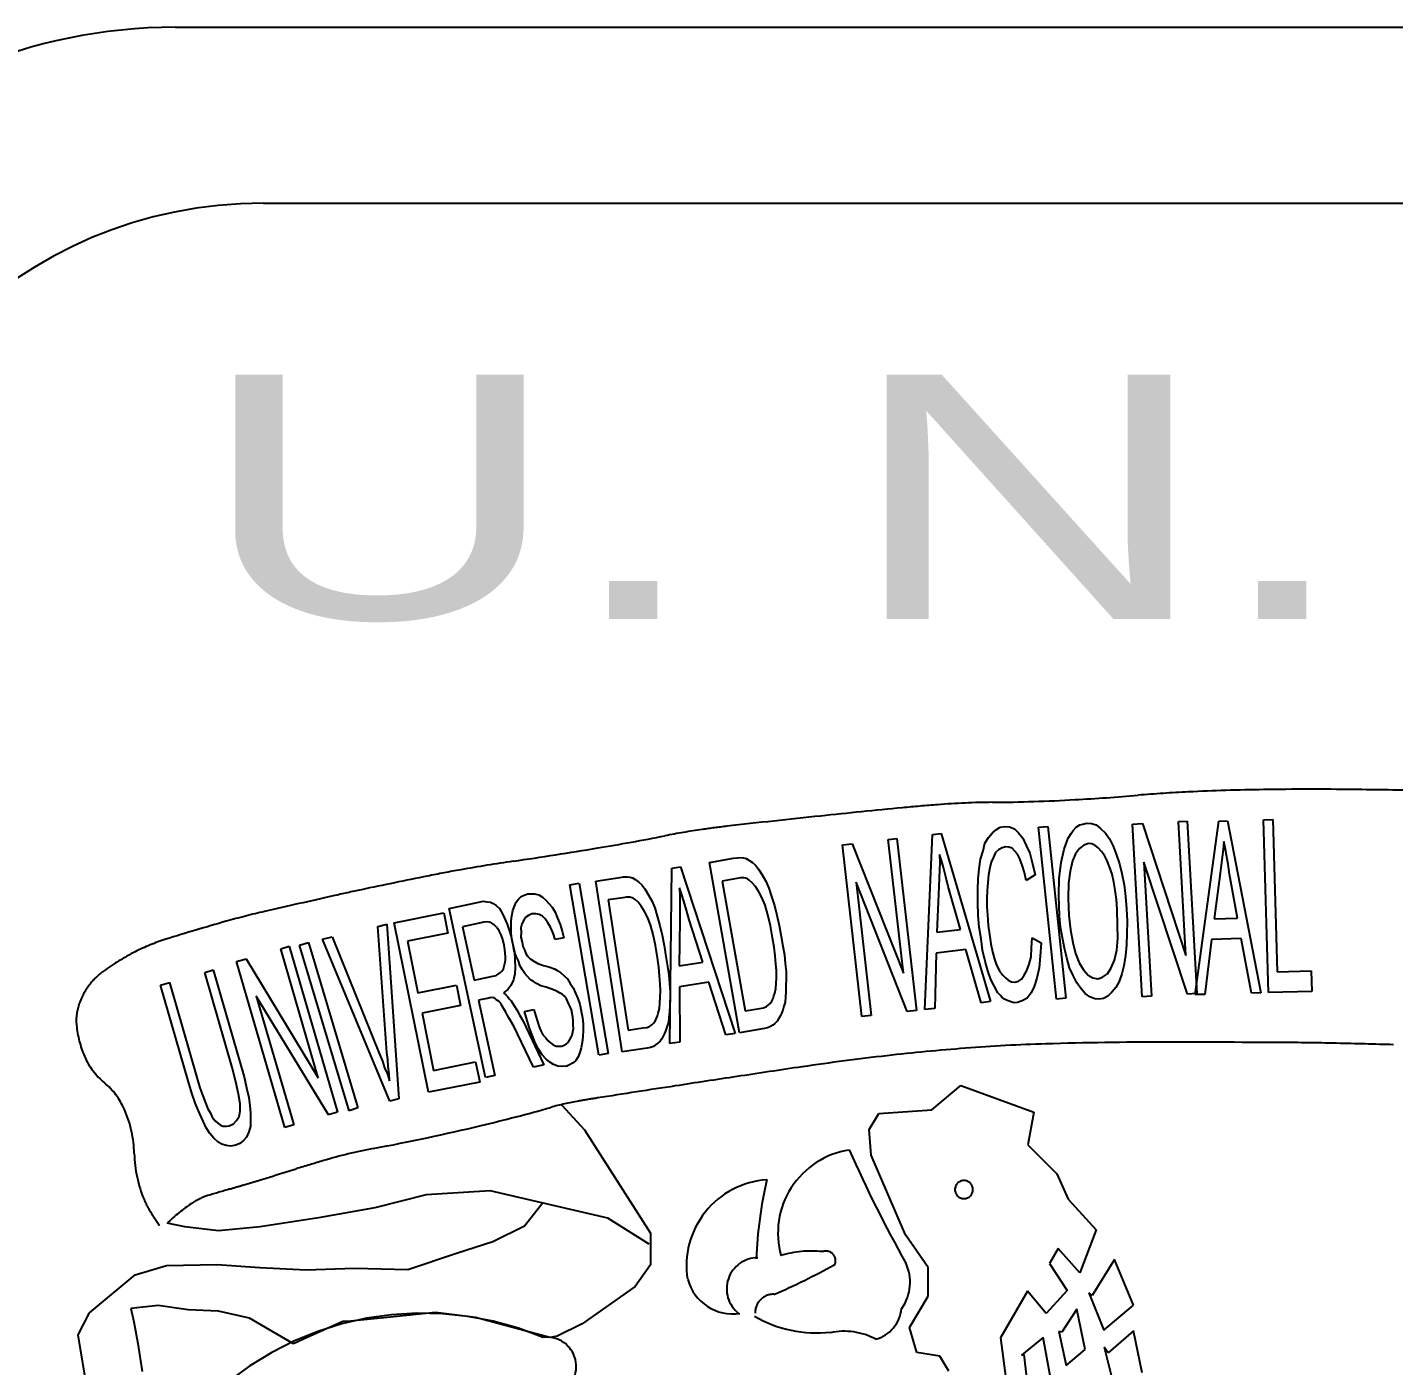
# Model space of a CAD drawing. Header units: millimetres. Extents: x -90 to 45, y 1085 to 1175.
# Drawn here: x 25.501 to 28.242, y 1157.523 to 1160.209 of the extents above; entities that cross this region are included whole.
import ezdxf
from ezdxf.enums import TextEntityAlignment as Align

# ---------------------------------------------------------------- set-up
doc = ezdxf.new("R2010")
doc.units = ezdxf.units.MM
doc.linetypes.add('ACAD_ISO04W100', pattern=[30, 24, -3, 0, -3])
doc.layers.add('CUADRO DE DATOS', color=254, linetype='Continuous')
doc.layers.add('Eje', color=30, linetype='ACAD_ISO04W100')
doc.styles.get("Standard").update_dxf_attribs({"font": 'STENCIL.TTF', "height": 0.1})

msp = doc.modelspace()

# ---------------------------------------------------------------- linework, layer by layer
at = {"layer": 'CUADRO DE DATOS'}
for p, q in [((25.7973, 1160.2088), (30.4015, 1160.2088)), ((25.9737, 1159.8559), (30.225, 1159.8559))]:
    msp.add_line(p, q, dxfattribs=at)
for centre, radius in [((25.7973, 1159.1503), 1.0585), ((25.9737, 1158.9739), 0.8821)]:
    msp.add_arc(centre, radius, 90, 180, dxfattribs=at)
at = {"layer": 'Eje', "linetype": 'Continuous'}
for p, q in [((27.81, 1158.6149), (27.8274, 1158.6159)), ((27.8274, 1158.6159), (27.8468, 1158.2695)), ((27.8432, 1158.2675), (27.8908, 1158.6159)), ((27.8908, 1158.6159), (27.9083, 1158.6164)), ((27.9083, 1158.6164), (27.9754, 1158.2712)), ((27.9806, 1158.6184), (27.9993, 1158.619)), ((27.9903, 1158.2717), (27.9806, 1158.6184)), ((27.9993, 1158.619), (28.0079, 1158.3134)), ((27.3014, 1158.2376), (27.3168, 1158.5889)), ((27.3168, 1158.5889), (27.3341, 1158.591)), ((27.3341, 1158.591), (27.4327, 1158.2535)), ((27.4286, 1158.5829), (27.4367, 1158.5922)), ((27.4367, 1158.5922), (27.445, 1158.5991)), ((27.445, 1158.5991), (27.4522, 1158.6033)), ((27.4522, 1158.6033), (27.4608, 1158.6052)), ((27.4608, 1158.6052), (27.4708, 1158.6046)), ((27.4708, 1158.6046), (27.4812, 1158.6004)), ((27.4812, 1158.6004), (27.4892, 1158.5922)), ((27.4892, 1158.5922), (27.4975, 1158.5815)), ((27.5294, 1158.6033), (27.548, 1158.6053)), ((27.5652, 1158.2583), (27.5294, 1158.6033)), ((27.548, 1158.6053), (27.5839, 1158.2602)), ((27.5889, 1158.5815), (27.5945, 1158.5906)), ((27.5945, 1158.5906), (27.5991, 1158.5972)), ((27.5991, 1158.5972), (27.6048, 1158.6039)), ((27.6048, 1158.6039), (27.612, 1158.6082)), ((27.612, 1158.6082), (27.6182, 1158.6099)), ((27.6182, 1158.6099), (27.6255, 1158.6116)), ((27.6255, 1158.6116), (27.6356, 1158.6111)), ((27.6356, 1158.6111), (27.6446, 1158.608)), ((27.6446, 1158.608), (27.6538, 1158.6012)), ((27.6538, 1158.6012), (27.6633, 1158.5918)), ((27.6633, 1158.5918), (27.6716, 1158.5799)), ((27.7178, 1158.6097), (27.7377, 1158.6109)), ((27.7372, 1158.2634), (27.7178, 1158.6097)), ((27.7377, 1158.6109), (27.825, 1158.3458)), ((27.825, 1158.3458), (27.81, 1158.6149)), ((27.1358, 1158.5682), (27.1556, 1158.5705)), ((27.1751, 1158.2235), (27.1358, 1158.5682)), ((27.1556, 1158.5705), (27.2581, 1158.3109)), ((27.2275, 1158.5787), (27.2449, 1158.5806)), ((27.2581, 1158.3109), (27.2275, 1158.5787)), ((27.2449, 1158.5806), (27.2842, 1158.236)), ((27.418, 1158.5559), (27.4219, 1158.5712)), ((27.4219, 1158.5712), (27.4286, 1158.5829)), ((27.4563, 1158.5623), (27.4491, 1158.5581)), ((27.4637, 1158.5641), (27.4563, 1158.5623)), ((27.47, 1158.5633), (27.4637, 1158.5641)), ((27.4764, 1158.5612), (27.47, 1158.5633)), ((27.4818, 1158.5554), (27.4764, 1158.5612)), ((27.4975, 1158.5815), (27.5048, 1158.567)), ((27.5048, 1158.567), (27.5121, 1158.5512)), ((27.5805, 1158.5596), (27.5847, 1158.5711)), ((27.5847, 1158.5711), (27.5889, 1158.5815)), ((27.6117, 1158.5606), (27.6037, 1158.55)), ((27.62, 1158.5674), (27.6117, 1158.5606)), ((27.6298, 1158.5707), (27.62, 1158.5674)), ((27.6361, 1158.5699), (27.6298, 1158.5707)), ((27.6426, 1158.5666), (27.6361, 1158.5699)), ((27.6492, 1158.5621), (27.6426, 1158.5666)), ((27.6559, 1158.555), (27.6492, 1158.5621)), ((27.6716, 1158.5799), (27.6789, 1158.5655)), ((27.6789, 1158.5655), (27.6851, 1158.5496)), ((27.9007, 1158.575), (27.8999, 1158.5587)), ((27.9035, 1158.5626), (27.9007, 1158.575)), ((27.9064, 1158.5477), (27.9035, 1158.5626)), ((26.8693, 1158.5327), (26.9172, 1158.5411)), ((26.9172, 1158.5411), (26.9246, 1158.5424)), ((26.9246, 1158.5424), (26.9322, 1158.5425)), ((26.9322, 1158.5425), (26.9373, 1158.5421)), ((26.9373, 1158.5421), (26.9426, 1158.5405)), ((26.9426, 1158.5405), (26.9482, 1158.5377)), ((26.9482, 1158.5377), (26.9554, 1158.5326)), ((27.3344, 1158.537), (27.3304, 1158.5491)), ((27.3304, 1158.5491), (27.3311, 1158.5328)), ((27.3386, 1158.5224), (27.3344, 1158.537)), ((27.4105, 1158.5203), (27.4129, 1158.5393)), ((27.4129, 1158.5393), (27.418, 1158.5559)), ((27.4346, 1158.5333), (27.4316, 1158.5218)), ((27.4388, 1158.5436), (27.4346, 1158.5333)), ((27.4432, 1158.5527), (27.4388, 1158.5436)), ((27.4491, 1158.5581), (27.4432, 1158.5527)), ((27.4872, 1158.5495), (27.4818, 1158.5554)), ((27.4917, 1158.5398), (27.4872, 1158.5495)), ((27.4963, 1158.5276), (27.4917, 1158.5398)), ((27.5121, 1158.5512), (27.5173, 1158.5303)), ((27.5749, 1158.5329), (27.5805, 1158.5596)), ((27.5973, 1158.5358), (27.5925, 1158.5154)), ((27.6037, 1158.55), (27.5973, 1158.5358)), ((27.6615, 1158.5467), (27.6559, 1158.555)), ((27.6673, 1158.5358), (27.6615, 1158.5467)), ((27.6719, 1158.5237), (27.6673, 1158.5358)), ((27.6851, 1158.5496), (27.6915, 1158.5301)), ((27.8281, 1158.2685), (27.7408, 1158.5335)), ((27.7408, 1158.5335), (27.7559, 1158.2644)), ((27.8978, 1158.5437), (27.8958, 1158.5274)), ((27.8999, 1158.5587), (27.8978, 1158.5437)), ((27.9095, 1158.5291), (27.9064, 1158.5477)), ((26.7896, 1158.1695), (26.7939, 1158.5211)), ((26.7939, 1158.5211), (26.8112, 1158.5237)), ((26.8112, 1158.5237), (26.9204, 1158.1895)), ((26.9292, 1158.191), (26.8693, 1158.5327)), ((26.9554, 1158.5326), (26.9614, 1158.5273)), ((26.9614, 1158.5273), (26.9678, 1158.5196)), ((26.9678, 1158.5196), (26.9749, 1158.5082)), ((26.9749, 1158.5082), (26.9822, 1158.4955)), ((27.3304, 1158.5177), (27.3299, 1158.5012)), ((27.3311, 1158.5328), (27.3304, 1158.5177)), ((27.3434, 1158.5041), (27.3386, 1158.5224)), ((27.4081, 1158.5002), (27.4105, 1158.5203)), ((27.4288, 1158.5079), (27.4274, 1158.4928)), ((27.4316, 1158.5218), (27.4288, 1158.5079)), ((27.501, 1158.5129), (27.4963, 1158.5276)), ((27.5047, 1158.4969), (27.501, 1158.5129)), ((27.5226, 1158.5082), (27.5047, 1158.4969)), ((27.5173, 1158.5303), (27.5226, 1158.5082)), ((27.571, 1158.5013), (27.5749, 1158.5329)), ((27.5925, 1158.5154), (27.5892, 1158.4914)), ((27.6768, 1158.509), (27.6719, 1158.5237)), ((27.6804, 1158.493), (27.6768, 1158.509)), ((27.6915, 1158.5301), (27.6967, 1158.5104)), ((27.6967, 1158.5104), (27.7008, 1158.4882)), ((27.8937, 1158.5111), (27.8813, 1158.4197)), ((27.8958, 1158.5274), (27.8937, 1158.5111)), ((27.9125, 1158.5092), (27.9095, 1158.5291)), ((27.9287, 1158.421), (27.9125, 1158.5092)), ((26.5891, 1158.488), (26.6075, 1158.4911)), ((26.6473, 1158.146), (26.5891, 1158.488)), ((26.6075, 1158.4911), (26.6657, 1158.1491)), ((26.6412, 1158.4954), (26.6893, 1158.5028)), ((26.694, 1158.1525), (26.6412, 1158.4954)), ((26.6893, 1158.5028), (26.6967, 1158.5039)), ((26.6967, 1158.5039), (26.7043, 1158.5038)), ((26.7043, 1158.5038), (26.7095, 1158.5034)), ((26.7095, 1158.5034), (26.7148, 1158.5017)), ((26.7148, 1158.5017), (26.7203, 1158.4987)), ((26.7203, 1158.4987), (26.7274, 1158.4935)), ((26.7274, 1158.4935), (26.7333, 1158.4881)), ((26.7333, 1158.4881), (26.7395, 1158.4802)), ((26.7395, 1158.4802), (26.7464, 1158.4686)), ((26.8132, 1158.4698), (26.8088, 1158.4817)), ((26.8088, 1158.4817), (26.81, 1158.4655)), ((26.9243, 1158.5006), (26.8948, 1158.4954)), ((26.8948, 1158.4954), (26.9405, 1158.2348)), ((26.9317, 1158.5019), (26.9243, 1158.5006)), ((26.938, 1158.5017), (26.9317, 1158.5019)), ((26.9446, 1158.5003), (26.938, 1158.5017)), ((26.9489, 1158.4973), (26.9446, 1158.5003)), ((26.9549, 1158.492), (26.9489, 1158.4973)), ((26.9614, 1158.4843), (26.9549, 1158.492)), ((26.9682, 1158.4741), (26.9614, 1158.4843)), ((26.9822, 1158.4955), (26.9885, 1158.4814)), ((26.9885, 1158.4814), (26.9939, 1158.4646)), ((27.2656, 1158.2339), (27.1632, 1158.4934)), ((27.1632, 1158.4934), (27.1937, 1158.2257)), ((27.3294, 1158.4848), (27.3254, 1158.3926)), ((27.3299, 1158.5012), (27.3294, 1158.4848)), ((27.3482, 1158.4846), (27.3434, 1158.5041)), ((27.3725, 1158.3983), (27.3482, 1158.4846)), ((27.4072, 1158.4776), (27.4081, 1158.5002)), ((27.4274, 1158.4928), (27.4261, 1158.4764)), ((27.5698, 1158.4662), (27.571, 1158.5013)), ((27.5892, 1158.4914), (27.5889, 1158.4614)), ((27.6828, 1158.4769), (27.6804, 1158.493)), ((27.7008, 1158.4882), (27.7037, 1158.4647)), ((26.3469, 1158.4401), (26.4067, 1158.4531)), ((26.4067, 1158.4531), (26.4152, 1158.4549)), ((26.4152, 1158.4549), (26.423, 1158.454)), ((26.423, 1158.454), (26.4297, 1158.4529)), ((26.4297, 1158.4529), (26.4353, 1158.4503)), ((26.4779, 1158.4449), (26.4813, 1158.4533)), ((26.4813, 1158.4533), (26.4863, 1158.4594)), ((26.4863, 1158.4594), (26.4917, 1158.4644)), ((26.4917, 1158.4644), (26.4975, 1158.4669)), ((26.4975, 1158.4669), (26.5046, 1158.4697)), ((26.5046, 1158.4697), (26.5122, 1158.47)), ((26.5122, 1158.47), (26.5185, 1158.4701)), ((26.5185, 1158.4701), (26.5266, 1158.468)), ((26.5266, 1158.468), (26.534, 1158.4632)), ((26.534, 1158.4632), (26.5402, 1158.4581)), ((26.5402, 1158.4581), (26.5469, 1158.4506)), ((26.6956, 1158.4621), (26.666, 1158.4575)), ((26.666, 1158.4575), (26.7062, 1158.1961)), ((26.703, 1158.4632), (26.6956, 1158.4621)), ((26.7094, 1158.4629), (26.703, 1158.4632)), ((26.7159, 1158.4614), (26.7094, 1158.4629)), ((26.7202, 1158.4583), (26.7159, 1158.4614)), ((26.7261, 1158.4529), (26.7202, 1158.4583)), ((26.7323, 1158.445), (26.7261, 1158.4529)), ((26.7464, 1158.4686), (26.7534, 1158.4558)), ((26.7534, 1158.4558), (26.7594, 1158.4416)), ((26.81, 1158.4655), (26.8098, 1158.4503)), ((26.8179, 1158.4553), (26.8132, 1158.4698)), ((26.8232, 1158.4372), (26.8179, 1158.4553)), ((26.9741, 1158.4624), (26.9682, 1158.4741)), ((26.9806, 1158.4471), (26.9741, 1158.4624)), ((26.9939, 1158.4646), (26.9996, 1158.4466)), ((27.4077, 1158.4526), (27.4072, 1158.4776)), ((27.4083, 1158.4264), (27.4077, 1158.4526)), ((27.4259, 1158.4601), (27.4258, 1158.4439)), ((27.4261, 1158.4764), (27.4259, 1158.4601)), ((27.5715, 1158.4251), (27.5698, 1158.4662)), ((27.5889, 1158.4614), (27.5902, 1158.4264)), ((27.6854, 1158.4583), (27.6828, 1158.4769)), ((27.6869, 1158.4384), (27.6854, 1158.4583)), ((27.7037, 1158.4647), (27.7055, 1158.4398)), ((26.237, 1158.4116), (26.3361, 1158.4315)), ((26.3361, 1158.4315), (26.3442, 1158.3911)), ((26.4201, 1158.1011), (26.3469, 1158.4401)), ((26.4353, 1158.4503), (26.4413, 1158.4465)), ((26.4413, 1158.4465), (26.4477, 1158.4402)), ((26.4477, 1158.4402), (26.4535, 1158.4313)), ((26.4535, 1158.4313), (26.4583, 1158.4208)), ((26.4714, 1158.4155), (26.473, 1158.426)), ((26.473, 1158.426), (26.4746, 1158.4366)), ((26.4746, 1158.4366), (26.4779, 1158.4449)), ((26.506, 1158.4266), (26.5005, 1158.4229)), ((26.5131, 1158.4294), (26.506, 1158.4266)), ((26.5207, 1158.4297), (26.5131, 1158.4294)), ((26.5273, 1158.4286), (26.5207, 1158.4297)), ((26.5345, 1158.425), (26.5273, 1158.4286)), ((26.5394, 1158.4196), (26.5345, 1158.425)), ((26.5469, 1158.4506), (26.5536, 1158.4431)), ((26.5536, 1158.4431), (26.5596, 1158.4328)), ((26.5596, 1158.4328), (26.5646, 1158.4211)), ((26.739, 1158.4347), (26.7323, 1158.445)), ((26.7446, 1158.4229), (26.739, 1158.4347)), ((26.7594, 1158.4416), (26.7645, 1158.4247)), ((26.7645, 1158.4247), (26.7698, 1158.4066)), ((26.8098, 1158.4503), (26.8098, 1158.4339)), ((26.8098, 1158.4339), (26.8098, 1158.4175)), ((26.8287, 1158.4179), (26.8232, 1158.4372)), ((26.9865, 1158.4279), (26.9806, 1158.4471)), ((26.9916, 1158.4059), (26.9865, 1158.4279)), ((26.9996, 1158.4466), (27.0043, 1158.4272)), ((27.0043, 1158.4272), (27.0092, 1158.4065)), ((27.41, 1158.4027), (27.4083, 1158.4264)), ((27.4258, 1158.4439), (27.427, 1158.4277)), ((27.427, 1158.4277), (27.4285, 1158.4065)), ((27.5731, 1158.4027), (27.5715, 1158.4251)), ((27.5715, 1158.4251), (27.5715, 1158.4251)), ((27.5902, 1158.4264), (27.5935, 1158.3979)), ((27.6879, 1158.4072), (27.6869, 1158.4384)), ((27.7055, 1158.4398), (27.7073, 1158.4149)), ((26.2037, 1158.4045), (26.222, 1158.4088)), ((26.2219, 1158.1512), (26.2037, 1158.4045)), ((26.222, 1158.4088), (26.2461, 1158.0582)), ((26.3055, 1158.0715), (26.237, 1158.4116)), ((26.4166, 1158.4131), (26.3739, 1158.4038)), ((26.3739, 1158.4038), (26.3971, 1158.2965)), ((26.4241, 1158.4134), (26.4166, 1158.4131)), ((26.4308, 1158.4123), (26.4241, 1158.4134)), ((26.4367, 1158.4085), (26.4308, 1158.4123)), ((26.4417, 1158.4032), (26.4367, 1158.4085)), ((26.4472, 1158.3954), (26.4417, 1158.4032)), ((26.4583, 1158.4208), (26.4634, 1158.4091)), ((26.4634, 1158.4091), (26.4672, 1158.3972)), ((26.4672, 1158.3972), (26.4713, 1158.384)), ((26.4713, 1158.404), (26.4714, 1158.4155)), ((26.4714, 1158.3912), (26.4713, 1158.404)), ((26.493, 1158.4098), (26.4909, 1158.4017)), ((26.4909, 1158.4017), (26.4915, 1158.3929)), ((26.4966, 1158.417), (26.493, 1158.4098)), ((26.5005, 1158.4229), (26.4966, 1158.417)), ((26.5449, 1158.4119), (26.5394, 1158.4196)), ((26.5506, 1158.4029), (26.5449, 1158.4119)), ((26.5556, 1158.3912), (26.5506, 1158.4029)), ((26.5646, 1158.4211), (26.5699, 1158.4082)), ((26.5699, 1158.4082), (26.5739, 1158.3951)), ((26.7507, 1158.4074), (26.7446, 1158.4229)), ((26.7562, 1158.3881), (26.7507, 1158.4074)), ((26.7698, 1158.4066), (26.7741, 1158.387)), ((26.8098, 1158.4175), (26.8087, 1158.3252)), ((26.8556, 1158.3324), (26.8287, 1158.4179)), ((26.9959, 1158.3814), (26.9916, 1158.4059)), ((27.0092, 1158.4065), (27.0131, 1158.3844)), ((27.3254, 1158.3926), (27.3725, 1158.3983)), ((27.4141, 1158.3793), (27.41, 1158.4027)), ((27.4285, 1158.4065), (27.431, 1158.3879)), ((27.5771, 1158.3817), (27.5731, 1158.4027)), ((27.5935, 1158.3979), (27.5979, 1158.3719)), ((27.6885, 1158.381), (27.6879, 1158.4072)), ((27.7073, 1158.4149), (27.7067, 1158.3898)), ((27.8813, 1158.4197), (27.9287, 1158.421)), ((26.047, 1158.3671), (26.0649, 1158.3725)), ((26.0649, 1158.3725), (26.1641, 1158.0401)), ((26.0932, 1158.3787), (26.1126, 1158.3833)), ((26.2279, 1158.054), (26.0932, 1158.3787)), ((26.1126, 1158.3833), (26.2073, 1158.1478)), ((26.3442, 1158.3911), (26.2635, 1158.3749)), ((26.2635, 1158.3749), (26.2844, 1158.2709)), ((26.4515, 1158.3874), (26.4472, 1158.3954)), ((26.4548, 1158.3779), (26.4515, 1158.3874)), ((26.4572, 1158.3669), (26.4548, 1158.3779)), ((26.4713, 1158.384), (26.4742, 1158.3706)), ((26.4728, 1158.3788), (26.4714, 1158.3912)), ((26.4754, 1158.3666), (26.4728, 1158.3788)), ((26.4742, 1158.3706), (26.4779, 1158.3536)), ((26.4915, 1158.3929), (26.4911, 1158.3826)), ((26.4911, 1158.3826), (26.4932, 1158.3729)), ((26.4932, 1158.3729), (26.495, 1158.3643)), ((26.5597, 1158.378), (26.5556, 1158.3912)), ((26.5768, 1158.3816), (26.5597, 1158.378)), ((26.5739, 1158.3951), (26.5768, 1158.3816)), ((26.7609, 1158.3661), (26.7562, 1158.3881)), ((26.7741, 1158.387), (26.7785, 1158.3663)), ((26.9991, 1158.3629), (26.9959, 1158.3814)), ((27.0131, 1158.3844), (27.0165, 1158.3647)), ((27.4169, 1158.3569), (27.4141, 1158.3793)), ((27.431, 1158.3879), (27.4336, 1158.3694)), ((27.4336, 1158.3694), (27.4372, 1158.3534)), ((27.5154, 1158.3613), (27.5165, 1158.3814)), ((27.5165, 1158.3814), (27.5347, 1158.3715)), ((27.5347, 1158.3715), (27.5328, 1158.345)), ((27.5812, 1158.3607), (27.5771, 1158.3817)), ((27.5979, 1158.3719), (27.6032, 1158.3498)), ((27.6865, 1158.3571), (27.6885, 1158.381)), ((27.7067, 1158.3898), (27.7058, 1158.3672)), ((27.8762, 1158.3783), (27.8631, 1158.2681)), ((27.9361, 1158.38), (27.8762, 1158.3783)), ((27.9567, 1158.2707), (27.9361, 1158.38)), ((26.009, 1158.3596), (26.0258, 1158.3645)), ((26.0843, 1158.1008), (26.009, 1158.3596)), ((26.0258, 1158.3645), (26.1227, 1158.0314)), ((26.1462, 1158.0347), (26.047, 1158.3671)), ((26.459, 1158.3584), (26.4572, 1158.3669)), ((26.4594, 1158.3508), (26.459, 1158.3584)), ((26.4597, 1158.3432), (26.4594, 1158.3508)), ((26.4598, 1158.3369), (26.4597, 1158.3432)), ((26.4777, 1158.3556), (26.4754, 1158.3666)), ((26.4812, 1158.3449), (26.4777, 1158.3556)), ((26.4779, 1158.3536), (26.4789, 1158.3372)), ((26.4858, 1158.3356), (26.4812, 1158.3449)), ((26.495, 1158.3643), (26.4978, 1158.3573)), ((26.4978, 1158.3573), (26.5005, 1158.3502)), ((26.5005, 1158.3502), (26.5043, 1158.3446)), ((26.5043, 1158.3446), (26.5092, 1158.3393)), ((26.7647, 1158.3414), (26.7609, 1158.3661)), ((26.7675, 1158.3229), (26.7647, 1158.3414)), ((26.7785, 1158.3663), (26.7819, 1158.3441)), ((26.7819, 1158.3441), (26.785, 1158.3243)), ((27.0009, 1158.3455), (26.9991, 1158.3629)), ((27.0025, 1158.3293), (27.0009, 1158.3455)), ((27.0165, 1158.3647), (27.0195, 1158.3475)), ((27.0195, 1158.3475), (27.0213, 1158.3301)), ((27.3242, 1158.351), (27.3212, 1158.24)), ((27.3836, 1158.3582), (27.3242, 1158.351)), ((27.4141, 1158.2513), (27.3836, 1158.3582)), ((27.4222, 1158.3348), (27.4169, 1158.3569)), ((27.4372, 1158.3534), (27.4407, 1158.3386)), ((27.5102, 1158.3285), (27.5142, 1158.3437)), ((27.5142, 1158.3437), (27.5154, 1158.3613)), ((27.5328, 1158.345), (27.5308, 1158.3211)), ((27.5863, 1158.3411), (27.5812, 1158.3607)), ((27.6032, 1158.3498), (27.6108, 1158.3316)), ((27.6817, 1158.3367), (27.6865, 1158.3571)), ((27.7036, 1158.3458), (27.7001, 1158.3255)), ((27.7058, 1158.3672), (27.7036, 1158.3458)), ((25.8569, 1158.3121), (25.8737, 1158.317)), ((25.8737, 1158.317), (25.929, 1158.1251)), ((25.9204, 1158.3339), (25.9395, 1158.3394)), ((26.0173, 1158.0008), (25.9204, 1158.3339)), ((25.9395, 1158.3394), (26.0843, 1158.1008)), ((26.4499, 1158.3118), (26.4531, 1158.315)), ((26.4531, 1158.315), (26.4559, 1158.3194)), ((26.4559, 1158.3194), (26.4573, 1158.3248)), ((26.4573, 1158.3248), (26.4587, 1158.3303)), ((26.4587, 1158.3303), (26.4598, 1158.3369)), ((26.4796, 1158.322), (26.4786, 1158.309)), ((26.4789, 1158.3372), (26.4796, 1158.322)), ((26.489, 1158.3261), (26.4858, 1158.3356)), ((26.4933, 1158.3181), (26.489, 1158.3261)), ((26.4988, 1158.3103), (26.4933, 1158.3181)), ((26.5092, 1158.3393), (26.5166, 1158.3345)), ((26.5166, 1158.3345), (26.5252, 1158.3299)), ((26.5252, 1158.3299), (26.5363, 1158.3259)), ((26.5363, 1158.3259), (26.5471, 1158.3231)), ((26.5471, 1158.3231), (26.5581, 1158.319)), ((26.5581, 1158.319), (26.5653, 1158.3154)), ((26.5653, 1158.3154), (26.5712, 1158.3116)), ((26.7689, 1158.3055), (26.7675, 1158.3229)), ((26.785, 1158.3243), (26.7876, 1158.3071)), ((26.8087, 1158.3252), (26.8556, 1158.3324)), ((27.0036, 1158.3156), (27.0025, 1158.3293)), ((27.0035, 1158.3016), (27.0036, 1158.3156)), ((27.0213, 1158.3301), (27.0229, 1158.3139)), ((27.0229, 1158.3139), (27.023, 1158.2987)), ((27.4274, 1158.3151), (27.4222, 1158.3348)), ((27.4336, 1158.2981), (27.4274, 1158.3151)), ((27.4407, 1158.3386), (27.4453, 1158.3264)), ((27.4453, 1158.3264), (27.4511, 1158.3155)), ((27.4511, 1158.3155), (27.4567, 1158.3072)), ((27.5005, 1158.3065), (27.5061, 1158.3157)), ((27.5061, 1158.3157), (27.5102, 1158.3285)), ((27.5308, 1158.3211), (27.5259, 1158.3008)), ((27.5915, 1158.3214), (27.5863, 1158.3411)), ((27.5989, 1158.3057), (27.5915, 1158.3214)), ((27.6108, 1158.3316), (27.6193, 1158.3172)), ((27.6193, 1158.3172), (27.6289, 1158.3066)), ((27.6674, 1158.3094), (27.6753, 1158.3212)), ((27.6753, 1158.3212), (27.6817, 1158.3367)), ((27.7001, 1158.3255), (27.6962, 1158.309)), ((28.0079, 1158.3134), (28.0765, 1158.3153)), ((28.0765, 1158.3153), (28.0777, 1158.2741)), ((25.7682, 1158.2866), (25.7862, 1158.2918)), ((25.8234, 1158.0947), (25.7682, 1158.2866)), ((25.7862, 1158.2918), (25.8411, 1158.1011)), ((25.9118, 1158.1215), (25.8569, 1158.3121)), ((26.3971, 1158.2965), (26.4349, 1158.3047)), ((26.4349, 1158.3047), (26.441, 1158.306)), ((26.441, 1158.306), (26.4456, 1158.3083)), ((26.4456, 1158.3083), (26.4499, 1158.3118)), ((26.4761, 1158.297), (26.4709, 1158.2857)), ((26.4786, 1158.309), (26.4761, 1158.297)), ((26.504, 1158.3037), (26.4988, 1158.3103)), ((26.5104, 1158.2974), (26.504, 1158.3037)), ((26.5163, 1158.2936), (26.5104, 1158.2974)), ((26.5222, 1158.2897), (26.5163, 1158.2936)), ((26.5309, 1158.2852), (26.5222, 1158.2897)), ((26.5712, 1158.3116), (26.5776, 1158.3053)), ((26.5776, 1158.3053), (26.5841, 1158.299)), ((26.5841, 1158.299), (26.5898, 1158.29)), ((26.5898, 1158.29), (26.5955, 1158.281)), ((26.7702, 1158.2892), (26.7689, 1158.3055)), ((26.771, 1158.2755), (26.7702, 1158.2892)), ((26.7876, 1158.3071), (26.789, 1158.2896)), ((26.789, 1158.2896), (26.7903, 1158.2734)), ((26.868, 1158.2926), (26.8088, 1158.2835)), ((26.9019, 1158.1867), (26.868, 1158.2926)), ((27.0023, 1158.2799), (27.003, 1158.2901)), ((27.003, 1158.2901), (27.0035, 1158.3016)), ((27.023, 1158.2987), (27.0227, 1158.286)), ((27.4408, 1158.2836), (27.4336, 1158.2981)), ((27.4567, 1158.3072), (27.4633, 1158.3014)), ((27.4633, 1158.3014), (27.4687, 1158.2968)), ((27.4687, 1158.2968), (27.4752, 1158.2935)), ((27.4752, 1158.2935), (27.4815, 1158.2927)), ((27.4815, 1158.2927), (27.4889, 1158.2944)), ((27.4889, 1158.2944), (27.4948, 1158.2986)), ((27.4948, 1158.2986), (27.5005, 1158.3065)), ((27.5259, 1158.3008), (27.5208, 1158.2842)), ((27.6062, 1158.2912), (27.5989, 1158.3057)), ((27.6146, 1158.2793), (27.6062, 1158.2912)), ((27.6289, 1158.3066), (27.638, 1158.301)), ((27.638, 1158.301), (27.6482, 1158.2993)), ((27.6482, 1158.2993), (27.6579, 1158.3025)), ((27.6579, 1158.3025), (27.6674, 1158.3094)), ((27.6911, 1158.2936), (27.6845, 1158.2819)), ((27.6962, 1158.309), (27.6911, 1158.2936)), ((25.9599, 1158.2648), (26.0352, 1158.006)), ((26.1047, 1158.0262), (25.9599, 1158.2648)), ((26.2844, 1158.2709), (26.3615, 1158.2864)), ((26.3615, 1158.2864), (26.3696, 1158.246)), ((26.4265, 1158.2607), (26.4058, 1158.2563)), ((26.4289, 1158.2613), (26.4265, 1158.2607)), ((26.4314, 1158.2618), (26.4289, 1158.2613)), ((26.4341, 1158.2611), (26.4314, 1158.2618)), ((26.4365, 1158.2616), (26.4341, 1158.2611)), ((26.4395, 1158.2597), (26.4365, 1158.2616)), ((26.4412, 1158.2575), (26.4395, 1158.2597)), ((26.4649, 1158.278), (26.4562, 1158.271)), ((26.4562, 1158.271), (26.4609, 1158.2669)), ((26.4609, 1158.2669), (26.4641, 1158.2638)), ((26.4641, 1158.2638), (26.4676, 1158.2594)), ((26.4709, 1158.2857), (26.4649, 1158.278)), ((26.4676, 1158.2594), (26.4711, 1158.2551)), ((26.5417, 1158.2824), (26.5309, 1158.2852)), ((26.5512, 1158.2793), (26.5417, 1158.2824)), ((26.5596, 1158.276), (26.5512, 1158.2793)), ((26.5652, 1158.2733), (26.5596, 1158.276)), ((26.5682, 1158.2714), (26.5652, 1158.2733)), ((26.5739, 1158.2688), (26.5682, 1158.2714)), ((26.5786, 1158.2647), (26.5739, 1158.2688)), ((26.5823, 1158.2591), (26.5786, 1158.2647)), ((26.5845, 1158.2545), (26.5823, 1158.2591)), ((26.5955, 1158.281), (26.6003, 1158.2705)), ((26.6003, 1158.2705), (26.605, 1158.2601)), ((26.605, 1158.2601), (26.6088, 1158.2481)), ((26.7699, 1158.2501), (26.7706, 1158.2615)), ((26.7706, 1158.2615), (26.771, 1158.2755)), ((26.7903, 1158.2734), (26.7901, 1158.2582)), ((26.8088, 1158.2835), (26.8094, 1158.1725)), ((26.9941, 1158.2544), (26.9969, 1158.2599)), ((26.9969, 1158.2599), (26.9985, 1158.2653)), ((26.9985, 1158.2653), (27.0001, 1158.2706)), ((27.0001, 1158.2706), (27.0023, 1158.2799)), ((27.0217, 1158.263), (27.021, 1158.2527)), ((27.0224, 1158.2733), (27.0217, 1158.263)), ((27.0227, 1158.286), (27.0224, 1158.2733)), ((27.4479, 1158.2715), (27.4408, 1158.2836)), ((27.452, 1158.2668), (27.4479, 1158.2715)), ((27.4561, 1158.2621), (27.452, 1158.2668)), ((27.4613, 1158.2587), (27.4561, 1158.2621)), ((27.5062, 1158.2606), (27.4966, 1158.2549)), ((27.5142, 1158.2712), (27.5062, 1158.2606)), ((27.5208, 1158.2842), (27.5142, 1158.2712)), ((27.5839, 1158.2602), (27.5652, 1158.2583)), ((27.6228, 1158.2699), (27.6146, 1158.2793)), ((27.632, 1158.2631), (27.6228, 1158.2699)), ((27.6423, 1158.2588), (27.632, 1158.2631)), ((27.6598, 1158.2601), (27.6511, 1158.2582)), ((27.6682, 1158.2644), (27.6598, 1158.2601)), ((27.6764, 1158.2725), (27.6682, 1158.2644)), ((27.6845, 1158.2819), (27.6764, 1158.2725)), ((27.7559, 1158.2644), (27.7372, 1158.2634)), ((27.8468, 1158.2695), (27.8281, 1158.2685)), ((27.8631, 1158.2681), (27.8432, 1158.2675)), ((27.9754, 1158.2712), (27.9567, 1158.2707)), ((28.0777, 1158.2741), (27.9903, 1158.2717)), ((26.3696, 1158.246), (26.2926, 1158.2305)), ((26.4058, 1158.2563), (26.4384, 1158.105)), ((26.4442, 1158.2556), (26.4412, 1158.2575)), ((26.4472, 1158.2537), (26.4442, 1158.2556)), ((26.4504, 1158.2506), (26.4472, 1158.2537)), ((26.4527, 1158.246), (26.4504, 1158.2506)), ((26.4567, 1158.2392), (26.4527, 1158.246)), ((26.4607, 1158.2324), (26.4567, 1158.2392)), ((26.465, 1158.2244), (26.4607, 1158.2324)), ((26.4711, 1158.2551), (26.4769, 1158.2461)), ((26.4769, 1158.2461), (26.4827, 1158.2371)), ((26.4827, 1158.2371), (26.4889, 1158.2257)), ((26.4984, 1158.2337), (26.5167, 1158.2376)), ((26.5035, 1158.2156), (26.4984, 1158.2337)), ((26.5167, 1158.2376), (26.5208, 1158.2244)), ((26.5871, 1158.2486), (26.5845, 1158.2545)), ((26.5896, 1158.2428), (26.5871, 1158.2486)), ((26.5921, 1158.2369), (26.5896, 1158.2428)), ((26.5936, 1158.2296), (26.5921, 1158.2369)), ((26.6088, 1158.2481), (26.6117, 1158.2347)), ((26.6117, 1158.2347), (26.6145, 1158.2213)), ((26.7666, 1158.2306), (26.7689, 1158.2398)), ((26.7689, 1158.2398), (26.7699, 1158.2501)), ((26.7889, 1158.2328), (26.788, 1158.2225)), ((26.7895, 1158.2455), (26.7889, 1158.2328)), ((26.7901, 1158.2582), (26.7895, 1158.2455)), ((26.9405, 1158.2348), (26.97, 1158.24)), ((26.97, 1158.24), (26.9774, 1158.2413)), ((26.9774, 1158.2413), (26.9833, 1158.2436)), ((26.9833, 1158.2436), (26.9878, 1158.2469)), ((26.9878, 1158.2469), (26.991, 1158.25)), ((26.991, 1158.25), (26.9941, 1158.2544)), ((27.0162, 1158.2367), (27.0136, 1158.2299)), ((27.0186, 1158.2447), (27.0162, 1158.2367)), ((27.021, 1158.2527), (27.0186, 1158.2447)), ((27.2842, 1158.236), (27.2656, 1158.2339)), ((27.3212, 1158.24), (27.3014, 1158.2376)), ((27.4327, 1158.2535), (27.4141, 1158.2513)), ((27.4652, 1158.2565), (27.4613, 1158.2587)), ((27.4704, 1158.2544), (27.4652, 1158.2565)), ((27.4756, 1158.2522), (27.4704, 1158.2544)), ((27.4806, 1158.2513), (27.4756, 1158.2522)), ((27.4868, 1158.2518), (27.4806, 1158.2513)), ((27.4966, 1158.2549), (27.4868, 1158.2518)), ((27.6511, 1158.2582), (27.6423, 1158.2588)), ((26.2926, 1158.2305), (26.3157, 1158.1155)), ((26.471, 1158.2142), (26.465, 1158.2244)), ((26.4773, 1158.2028), (26.471, 1158.2142)), ((26.4889, 1158.2257), (26.4952, 1158.2143)), ((26.4952, 1158.2143), (26.5372, 1158.1264)), ((26.5081, 1158.2), (26.5035, 1158.2156)), ((26.5208, 1158.2244), (26.5243, 1158.2137)), ((26.5243, 1158.2137), (26.5278, 1158.2029)), ((26.5952, 1158.2223), (26.5936, 1158.2296)), ((26.5955, 1158.2147), (26.5952, 1158.2223)), ((26.5958, 1158.2071), (26.5955, 1158.2147)), ((26.5962, 1158.1995), (26.5958, 1158.2071)), ((26.6145, 1158.2213), (26.6159, 1158.2088)), ((26.6159, 1158.2088), (26.616, 1158.1961)), ((26.7492, 1158.2039), (26.7537, 1158.2072)), ((26.7537, 1158.2072), (26.7571, 1158.2102)), ((26.7571, 1158.2102), (26.7602, 1158.2145)), ((26.7602, 1158.2145), (26.7631, 1158.22)), ((26.7631, 1158.22), (26.7648, 1158.2253)), ((26.7648, 1158.2253), (26.7666, 1158.2306)), ((26.7845, 1158.2043), (26.7819, 1158.1964)), ((26.787, 1158.2123), (26.7845, 1158.2043)), ((26.788, 1158.2225), (26.787, 1158.2123)), ((26.9961, 1158.2066), (26.9916, 1158.2033)), ((27.0006, 1158.2099), (26.9961, 1158.2066)), ((27.0049, 1158.2144), (27.0006, 1158.2099)), ((27.0079, 1158.2188), (27.0049, 1158.2144)), ((27.0107, 1158.2243), (27.0079, 1158.2188)), ((27.0136, 1158.2299), (27.0107, 1158.2243)), ((27.1937, 1158.2257), (27.1751, 1158.2235)), ((26.4841, 1158.1889), (26.4773, 1158.2028)), ((26.5165, 1158.1219), (26.4841, 1158.1889)), ((26.5139, 1158.1847), (26.5081, 1158.2)), ((26.5194, 1158.1705), (26.5139, 1158.1847)), ((26.5278, 1158.2029), (26.5309, 1158.1946)), ((26.5309, 1158.1946), (26.5351, 1158.1866)), ((26.5351, 1158.1866), (26.5401, 1158.1813)), ((26.5401, 1158.1813), (26.5453, 1158.1747)), ((26.5883, 1158.1762), (26.5912, 1158.1806)), ((26.5912, 1158.1806), (26.5939, 1158.1863)), ((26.5939, 1158.1863), (26.595, 1158.1929)), ((26.595, 1158.1929), (26.5962, 1158.1995)), ((26.6149, 1158.1831), (26.6136, 1158.1713)), ((26.616, 1158.1961), (26.6149, 1158.1831)), ((26.7062, 1158.1961), (26.7358, 1158.2006)), ((26.7358, 1158.2006), (26.7432, 1158.2018)), ((26.7432, 1158.2018), (26.7492, 1158.2039)), ((26.7733, 1158.1786), (26.7702, 1158.1743)), ((26.7762, 1158.1841), (26.7733, 1158.1786)), ((26.7792, 1158.1896), (26.7762, 1158.1841)), ((26.7819, 1158.1964), (26.7792, 1158.1896)), ((26.9204, 1158.1895), (26.9019, 1158.1867)), ((26.9796, 1158.1999), (26.9292, 1158.191)), ((26.9857, 1158.201), (26.9796, 1158.1999)), ((26.9916, 1158.2033), (26.9857, 1158.201)), ((26.2238, 1158.1376), (26.2219, 1158.1512)), ((26.5259, 1158.1579), (26.5194, 1158.1705)), ((26.5334, 1158.1467), (26.5259, 1158.1579)), ((26.5453, 1158.1747), (26.55, 1158.1706)), ((26.55, 1158.1706), (26.5559, 1158.1668)), ((26.5559, 1158.1668), (26.5616, 1158.1641)), ((26.5616, 1158.1641), (26.5679, 1158.1642)), ((26.5679, 1158.1642), (26.5731, 1158.164)), ((26.5731, 1158.164), (26.5777, 1158.1663)), ((26.5777, 1158.1663), (26.5823, 1158.1685)), ((26.5823, 1158.1685), (26.5855, 1158.1717)), ((26.5855, 1158.1717), (26.5883, 1158.1762)), ((26.6089, 1158.1512), (26.6056, 1158.1428)), ((26.612, 1158.1608), (26.6089, 1158.1512)), ((26.6136, 1158.1713), (26.612, 1158.1608)), ((26.7445, 1158.1603), (26.694, 1158.1525)), ((26.7507, 1158.1613), (26.7445, 1158.1603)), ((26.7567, 1158.1634), (26.7507, 1158.1613)), ((26.7612, 1158.1667), (26.7567, 1158.1634)), ((26.7658, 1158.1699), (26.7612, 1158.1667)), ((26.7702, 1158.1743), (26.7658, 1158.1699)), ((26.8094, 1158.1725), (26.7896, 1158.1695)), ((25.929, 1158.1251), (25.9355, 1158.1023)), ((26.2073, 1158.1478), (26.2131, 1158.1338)), ((26.2131, 1158.1338), (26.2175, 1158.1207)), ((26.2245, 1158.1236), (26.2238, 1158.1376)), ((26.2267, 1158.1088), (26.2245, 1158.1236)), ((26.3157, 1158.1155), (26.4001, 1158.1325)), ((26.4001, 1158.1325), (26.4082, 1158.0922)), ((26.5372, 1158.1264), (26.5165, 1158.1219)), ((26.5415, 1158.1382), (26.5334, 1158.1467)), ((26.5492, 1158.1322), (26.5415, 1158.1382)), ((26.5566, 1158.1274), (26.5492, 1158.1322)), ((26.5649, 1158.124), (26.5566, 1158.1274)), ((26.574, 1158.1234), (26.5649, 1158.124)), ((26.5828, 1158.124), (26.574, 1158.1234)), ((26.5886, 1158.1265), (26.5828, 1158.124)), ((26.5955, 1158.1305), (26.5886, 1158.1265)), ((26.6008, 1158.1355), (26.5955, 1158.1305)), ((26.6056, 1158.1428), (26.6008, 1158.1355)), ((26.6657, 1158.1491), (26.6473, 1158.146)), ((25.8307, 1158.0695), (25.8234, 1158.0947)), ((25.8411, 1158.1011), (25.847, 1158.0807)), ((25.9189, 1158.0924), (25.9118, 1158.1215)), ((25.9355, 1158.1023), (25.9405, 1158.0804)), ((26.2175, 1158.1207), (26.223, 1158.1079)), ((26.223, 1158.1079), (26.2273, 1158.0948)), ((26.2273, 1158.0948), (26.2267, 1158.1088)), ((26.4384, 1158.105), (26.4201, 1158.1011)), ((25.8381, 1158.0483), (25.8307, 1158.0695)), ((25.847, 1158.0807), (25.853, 1158.0643)), ((25.9246, 1158.068), (25.9189, 1158.0924)), ((25.9278, 1158.0482), (25.9246, 1158.068)), ((25.9405, 1158.0804), (25.9449, 1158.0609)), ((26.4082, 1158.0922), (26.3055, 1158.0715)), ((25.846, 1158.0298), (25.8381, 1158.0483)), ((25.853, 1158.0643), (25.8583, 1158.0502)), ((25.8583, 1158.0502), (25.863, 1158.0386)), ((25.928, 1158.0339), (25.9278, 1158.0482)), ((25.9449, 1158.0609), (25.947, 1158.0446)), ((25.947, 1158.0446), (25.9487, 1158.0295)), ((26.1641, 1158.0401), (26.1462, 1158.0347)), ((26.2461, 1158.0582), (26.2279, 1158.054)), ((25.8533, 1158.0137), (25.846, 1158.0298)), ((25.8598, 1158), (25.8533, 1158.0137)), ((25.863, 1158.0386), (25.8682, 1158.0297)), ((25.8682, 1158.0297), (25.8718, 1158.0216)), ((25.8718, 1158.0216), (25.8778, 1158.0143)), ((25.8778, 1158.0143), (25.8831, 1158.0093)), ((25.9147, 1158.008), (25.9205, 1158.0149)), ((25.9205, 1158.0149), (25.9259, 1158.023)), ((25.9259, 1158.023), (25.928, 1158.0339)), ((25.9486, 1158.0165), (25.9484, 1158.0035)), ((25.9487, 1158.0295), (25.9486, 1158.0165)), ((26.1227, 1158.0314), (26.1047, 1158.0262)), ((25.8669, 1157.9891), (25.8598, 1158)), ((25.8748, 1157.9796), (25.8669, 1157.9891)), ((25.8831, 1158.0093), (25.8881, 1158.0056)), ((25.8881, 1158.0056), (25.8939, 1158.0033)), ((25.8939, 1158.0033), (25.9003, 1158.0039)), ((25.9003, 1158.0039), (25.9054, 1158.0041)), ((25.9054, 1158.0041), (25.9147, 1158.008)), ((25.9452, 1157.9921), (25.9404, 1157.9817)), ((25.9484, 1158.0035), (25.9452, 1157.9921)), ((26.0352, 1158.006), (26.0173, 1158.0008)), ((25.8835, 1157.9718), (25.8748, 1157.9796)), ((25.8913, 1157.9675), (25.8835, 1157.9718)), ((25.8998, 1157.9648), (25.8913, 1157.9675)), ((25.9093, 1157.9636), (25.8998, 1157.9648)), ((25.9192, 1157.9652), (25.9093, 1157.9636)), ((25.9272, 1157.9688), (25.9192, 1157.9652)), ((25.9346, 1157.9748), (25.9272, 1157.9688)), ((25.9404, 1157.9817), (25.9346, 1157.9748))]:
    msp.add_line(p, q, dxfattribs=at)
at = {"layer": 'Eje'}
for p, q in [((27.3153, 1158.0363), (27.3734, 1158.0851)), ((27.3734, 1158.0851), (27.5201, 1158.0315)), ((26.573, 1158.0458), (26.6188, 1157.996)), ((27.1894, 1157.9969), (27.2091, 1158.0288)), ((27.2091, 1158.0288), (27.3153, 1158.0363)), ((27.5201, 1158.0315), (27.5077, 1157.966)), ((26.6188, 1157.996), (26.751, 1157.7891)), ((27.1937, 1157.9453), (27.1894, 1157.9969)), ((27.5077, 1157.966), (27.5661, 1157.9079)), ((27.2626, 1157.7857), (27.1937, 1157.9453)), ((27.5661, 1157.9079), (27.589, 1157.8569)), ((26.3007, 1157.866), (26.198, 1157.8398)), ((26.4292, 1157.8741), (26.3007, 1157.866)), ((26.665, 1157.8189), (26.4292, 1157.8741)), ((26.498, 1157.8034), (26.5357, 1157.851)), ((27.589, 1157.8569), (27.6451, 1157.7958)), ((26.198, 1157.8398), (26.085, 1157.8197)), ((25.817, 1157.8015), (25.7814, 1157.8088)), ((25.8844, 1157.7933), (25.817, 1157.8015)), ((25.9679, 1157.8013), (25.8844, 1157.7933)), ((26.085, 1157.8197), (25.9679, 1157.8013)), ((26.4349, 1157.772), (26.498, 1157.8034)), ((26.7481, 1157.7668), (26.665, 1157.8189)), ((27.6451, 1157.7958), (27.6123, 1157.7093)), ((26.3617, 1157.7489), (26.4349, 1157.772)), ((26.751, 1157.7891), (26.7512, 1157.7254)), ((27.3078, 1157.7198), (27.2626, 1157.7857)), ((26.2644, 1157.7162), (26.3617, 1157.7489)), ((27.5689, 1157.7578), (27.5516, 1157.7277)), ((27.6123, 1157.7093), (27.5689, 1157.7578)), ((25.7169, 1157.7051), (25.78, 1157.7239)), ((25.78, 1157.7239), (25.8815, 1157.726)), ((25.8815, 1157.726), (25.9675, 1157.7202)), ((25.9675, 1157.7202), (26.0601, 1157.715)), ((26.0601, 1157.715), (26.1574, 1157.7183)), ((26.1574, 1157.7183), (26.2644, 1157.7162)), ((26.7512, 1157.7254), (26.7201, 1157.682)), ((27.308, 1157.6622), (27.3078, 1157.7198)), ((27.5516, 1157.7277), (27.5866, 1157.6738)), ((27.6819, 1157.7362), (27.637, 1157.664)), ((27.72, 1157.6443), (27.6819, 1157.7362)), ((25.6252, 1157.6291), (25.7169, 1157.7051)), ((26.7201, 1157.682), (26.6139, 1157.6072)), ((27.2704, 1157.5996), (27.308, 1157.6622)), ((27.5073, 1157.6724), (27.4529, 1157.5785)), ((27.5447, 1157.6274), (27.5073, 1157.6724)), ((27.5866, 1157.6738), (27.5447, 1157.6274)), ((27.637, 1157.664), (27.6304, 1157.6694)), ((27.6304, 1157.6694), (27.66, 1157.5943)), ((25.6031, 1157.5846), (25.6252, 1157.6291)), ((25.7634, 1157.6439), (25.7087, 1157.6378)), ((25.7087, 1157.6378), (25.7142, 1157.6107)), ((25.8235, 1157.6351), (25.7634, 1157.6439)), ((25.8842, 1157.6322), (25.8235, 1157.6351)), ((25.9467, 1157.6186), (25.8842, 1157.6322)), ((26.3193, 1157.6298), (26.2224, 1157.6197)), ((26.3999, 1157.6198), (26.3193, 1157.6298)), ((27.6064, 1157.6362), (27.5758, 1157.5899)), ((27.6228, 1157.5551), (27.6064, 1157.6362)), ((27.66, 1157.5943), (27.72, 1157.6443)), ((25.7142, 1157.6107), (25.7227, 1157.5675)), ((26.0348, 1157.5668), (25.9467, 1157.6186)), ((26.1336, 1157.6117), (26.1011, 1157.5972)), ((26.1492, 1157.6124), (26.1336, 1157.6117)), ((26.2224, 1157.6197), (26.1492, 1157.6124)), ((26.5491, 1157.5794), (26.3999, 1157.6198)), ((26.6139, 1157.6072), (26.5635, 1157.5824)), ((25.6257, 1157.4446), (25.6031, 1157.5846)), ((26.0551, 1157.5761), (26.0348, 1157.5668)), ((26.1011, 1157.5972), (26.0551, 1157.5761)), ((26.5635, 1157.5824), (26.5491, 1157.5794)), ((27.2849, 1157.5492), (27.2704, 1157.5996)), ((27.4529, 1157.5785), (27.464, 1157.4969)), ((27.5386, 1157.5796), (27.4953, 1157.544)), ((27.5531, 1157.4991), (27.5386, 1157.5796)), ((27.5758, 1157.5899), (27.5698, 1157.5917)), ((27.5698, 1157.5917), (27.585, 1157.5232)), ((27.7201, 1157.5932), (27.6691, 1157.5486)), ((27.7371, 1157.5085), (27.7201, 1157.5932)), ((25.7227, 1157.5675), (25.7313, 1157.511)), ((27.3312, 1157.5422), (27.2849, 1157.5492)), ((27.585, 1157.5232), (27.6228, 1157.5551)), ((27.6612, 1157.56), (27.6837, 1157.4693)), ((27.6691, 1157.5486), (27.6612, 1157.56)), ((27.3493, 1157.5122), (27.3312, 1157.5422)), ((27.4953, 1157.544), (27.4996, 1157.5453)), ((27.4996, 1157.5453), (27.5087, 1157.4707))]:
    msp.add_line(p, q, dxfattribs=at)
for centre, radius, start, end in [((27.9556, 1156.0007), 2.6766, 92.6945, 94.853), ((28.0495, 1154.0051), 4.6744, 90.8426, 92.6945), ((28.078, 1152.07), 6.6097, 89.28536, 90.84263), ((27.8562, 1134.293), 24.3881, 88.9522, 89.28536), ((27.6243, 1154.8329), 3.8274, 94.4517, 95.5192), ((27.4529, 1157.0347), 1.6189, 90.5672, 94.4517), ((27.4003, 1162.3485), 3.6952, 270.5672, 273.138), ((27.3704, 1162.8925), 4.24, 273.138, 274.853), ((29.4083, 1136.5198), 22.2272, 95.98111, 96.46956), ((29.2224, 1138.2946), 20.4427, 95.5192, 95.98111), ((27.0959, 1156.9547), 1.6619, 98.3409, 100.9662), ((27.0745, 1157.1007), 1.5143, 96.4696, 98.3409), ((25.2285, 1167.0218), 8.5776, 278.35904, 279.5057), ((25.7584, 1163.8574), 5.3692, 279.5057, 280.9662), ((26.9552, 1155.2706), 3.2998, 98.359, 100.2078), ((26.9727, 1155.1731), 3.3989, 100.2078, 101.357), ((28.9414, 1145.3719), 13.3958, 101.35699, 101.93583), ((31.9429, 1132.5603), 26.553, 102.67981, 102.9844), ((27.0914, 1154.1236), 4.4507, 101.9358, 102.6798), ((26.3542, 1156.7978), 1.6796, 102.9844, 105.6913), ((27.0574, 1154.2947), 4.2796, 105.6913, 107.3869), ((25.8959, 1158.0039), 0.3927, 107.3869, 117.1175), ((25.9389, 1157.92), 0.487, 117.1175, 125.8535), ((25.7309, 1158.2077), 0.132, 125.8535, 143.2435), ((25.7431, 1158.1986), 0.1472, 143.2435, 159.7039), ((25.6969, 1158.2157), 0.0979, 159.7039, 185.6306), ((25.8078, 1158.2267), 0.2094, 185.6306, 203.2814), ((27.7138, 1153.8539), 4.3188, 94.3945, 96.4998), ((27.6516, 1154.6633), 3.5071, 91.7599, 94.3945), ((27.7754, 1150.6363), 7.5359, 89.96273, 91.75992), ((27.7531, 1116.424), 41.7482, 89.61696, 89.96273), ((27.9926, 1152.241), 5.9305, 88.69955, 89.61696), ((27.4989, 1130.4969), 27.6801, 88.46235, 88.69955), ((25.7459, 1158.2001), 0.142, 203.2814, 230.3414), ((37.0276, 1091.018), 67.8417, 98.452714, 98.5649), ((27.7931, 1153.1583), 5.0189, 96.4998, 98.4527), ((35.8515, 1098.8266), 59.945, 98.5649, 98.684247), ((25.5628, 1157.9792), 0.1449, 23.5552, 50.3414), ((32.766, 1119.0278), 39.5095, 98.68425, 98.91292), ((25.5941, 1161.4231), 3.5146, 283.4418, 285.7946), ((26.7003, 1157.5125), 0.5495, 99.842, 105.7946), ((27.0155, 1155.6956), 2.3935, 98.9129, 99.842), ((25.4784, 1157.9423), 0.237, 1.4845, 23.5552), ((25.3658, 1162.3785), 4.4969, 280.6197, 283.4418), ((26.3716, 1157.0141), 0.961, 100.6197, 106.7267), ((25.9717, 1157.9551), 0.2565, 181.4845, 202.6896), ((30.4082, 1143.5822), 14.9864, 106.72666, 106.9454), ((27.1756, 1157.7887), 0.1691, 98.9134, 195.5973), ((29.6323, 1159.0549), 2.7152, 203.8783, 209.2359), ((9.3987, 1212.5361), 57.0973, 286.83333, 286.9454), ((38.1915, 1117.007), 42.6768, 106.72889, 106.79078), ((21.5934, 1172.2301), 14.9868, 286.72889, 286.83333), ((26.9956, 1157.7238), 0.1725, 93.7829, 189.0822), ((27.8627, 1157.6979), 0.9007, 167.2565, 177.4979), ((27.3797, 1157.8763), 0.0181, 0, 180), ((27.3797, 1157.8763), 0.0181, 180, 0), ((25.8757, 1157.915), 0.1525, 202.6896, 210.7824), ((26.0335, 1157.5495), 0.3616, 124.1906, 134.1919), ((25.8978, 1157.7493), 0.1201, 106.7908, 124.1906), ((26.1679, 1158.089), 0.4926, 210.7824, 215.2823), ((26.9663, 1157.677), 0.0626, 90.3275, 231.9242), ((27.0739, 1157.539), 0.214, 84.1466, 106.7664), ((27.1029, 1157.7335), 0.0194, 327.367, 109.5948), ((26.4187, 1158.9889), 1.4447, 293.6634, 299.0074), ((27.1799, 1157.6903), 0.0917, 325.2293, 25.2208), ((26.9163, 1157.7202), 0.0935, 194.9816, 278.4788), ((26.9977, 1157.6293), 0.037, 88.7529, 181.474), ((27.1835, 1157.645), 0.0716, 285.4131, 353.8894), ((26.2937, 1157.0078), 0.6206, 67.0493, 143.1947), ((27.0845, 1157.8373), 0.2486, 239.84, 276.2902), ((26.543, 1157.5212), 0.059, 291.7482, 96.4991), ((27.1399, 1157.46), 0.132, 61.4088, 102.3468)]:
    msp.add_arc(centre, radius, start, end, dxfattribs=at)

# ---------------------------------------------------------------- texts
at = {"layer": 'Eje', "width": 1.429241}
msp.add_text('U. N. A. M', height=0.49023, dxfattribs=at).set_placement((25.8392, 1159.0217), (30.5369, 1159.0217), align=Align.FIT)

doc.saveas('drawing.dxf')
